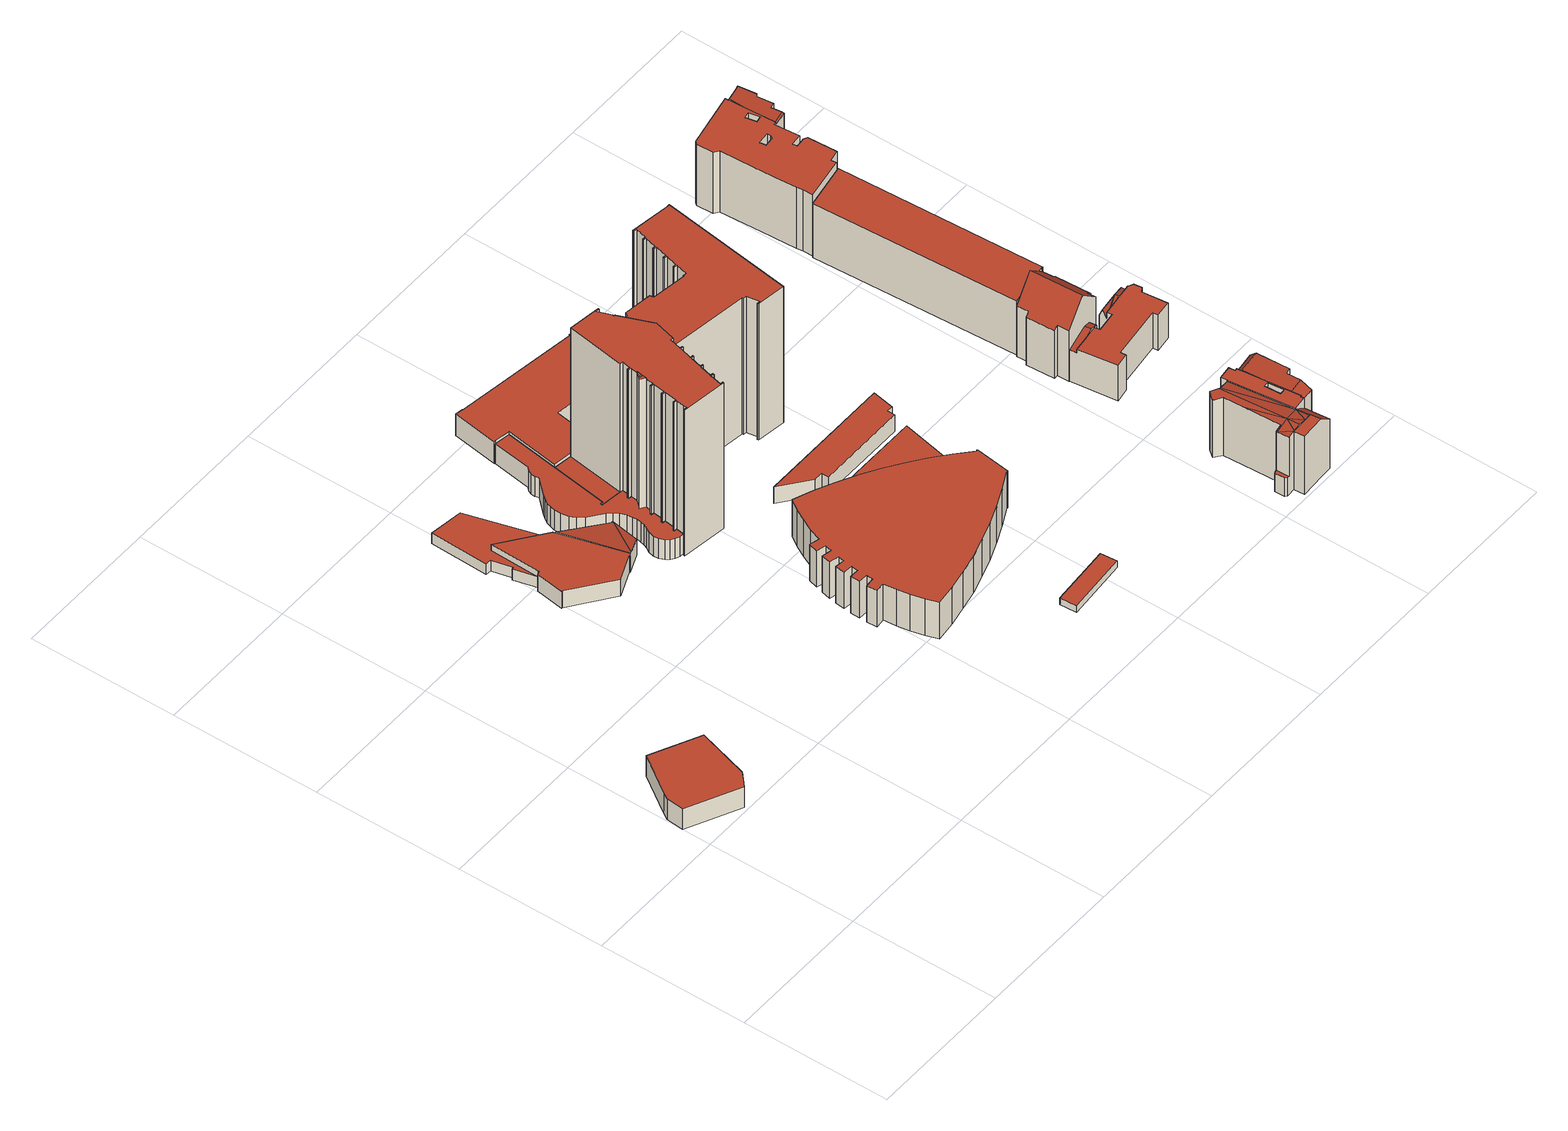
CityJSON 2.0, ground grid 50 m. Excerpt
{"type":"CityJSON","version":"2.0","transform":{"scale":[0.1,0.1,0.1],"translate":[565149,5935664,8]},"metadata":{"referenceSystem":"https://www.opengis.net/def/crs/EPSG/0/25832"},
"CityObjects":{
"building1":{"type":"Building","attributes":{"Gemeindeschluessel":"02000000","Geometrietyp2DReferenz":"3000","function":"31001_3020","roofType":"1000","measuredHeight":8.18,"storeysAboveGround":1},"geometry":[{"type":"MultiSurface","lod":"2","boundaries":[[[0,1,2,3]],[[0,4,5,1]],[[4,6,7,5]],[[7,6,8,9]],[[10,9,8,11]],[[12,10,11,13]],[[2,12,13,3]],[[4,0,3,13,11,8,6]],[[1,5,7,9,10,12,2]]],"semantics":{"surfaces":[{"type":"WallSurface"},{"type":"GroundSurface"},{"type":"RoofSurface"}],"values":[0,0,0,0,0,0,0,1,2]}}]},
"building2":{"type":"Building","attributes":{"Gemeindeschluessel":"02000000","Geometrietyp2DReferenz":"3000","function":"31001_3020","roofType":"1000","measuredHeight":6.92,"storeysAboveGround":1},"geometry":[{"type":"MultiSurface","lod":"2","boundaries":[[[14,15,16,17,18,19]],[[20,16,15]],[[21,22,23,24]],[[24,23,25,26]],[[27,28,29,30]],[[31,32,33,34]],[[34,33,35,36]],[[37,18,17,38]],[[38,17,16,39]],[[40,14,19,41]],[[42,43,44,45]],[[46,47,48,49]],[[49,48,43,42]],[[50,31,34,36,46,49,42,45,51,21,24,26,52,53,54,55,37,38,39]],[[25,23,22,56,27,30,57,58,59]],[[35,33,32,40,41,60,29,28,61,62,44,43,48,47]],[[59,58,53,52]],[[56,22,21,51,62,61]],[[35,47,46,36]],[[31,50,20,15,14,40,32]],[[50,39,16,20]],[[37,55,60,41,19,18]],[[55,54,57,30,29,60]],[[61,28,27,56]],[[44,62,51,45]],[[58,57,54,53]],[[25,59,52,26]]],"semantics":{"surfaces":[{"type":"RoofSurface"},{"type":"WallSurface"},{"type":"GroundSurface"}],"values":[0,0,1,1,1,1,1,1,1,1,1,1,1,2,0,0,1,1,1,1,1,1,1,1,1,1,1]}}]},
"building3":{"type":"Building","attributes":{"Gemeindeschluessel":"02000000","Geometrietyp2DReferenz":"3000","function":"31001_3020","roofType":"1000","measuredHeight":59,"storeysAboveGround":1},"geometry":[{"type":"MultiSurface","lod":"2","boundaries":[[[63,64,65,66,67,68,69]],[[70,71,72,73]],[[73,72,74,75]],[[75,74,76,77]],[[77,76,78,79]],[[80,81,82,83]],[[84,85,86,87]],[[87,86,88,89]],[[90,91,92,93]],[[94,95,96,97]],[[97,96,98,99]],[[100,101,102,103]],[[103,102,104,105]],[[105,104,106,107]],[[107,106,108,109]],[[110,69,68,111]],[[112,67,66,113]],[[113,66,65,114]],[[114,65,64,115]],[[116,63,69,110]],[[117,118,119,120]],[[121,122,123,124]],[[124,123,125,126]],[[126,125,127,128]],[[128,127,129,130]],[[131,132,133,134]],[[134,133,135,136]],[[136,135,137,138]],[[139,140,141,142]],[[142,141,143,144]],[[144,143,145,146]],[[146,145,147,148]],[[148,147,149,150]],[[150,149,151,152]],[[152,151,153,154]],[[154,153,155,156]],[[156,155,157,158]],[[158,157,159,160]],[[160,159,161,162]],[[162,161,163,164]],[[164,163,165,166]],[[166,165,167,168]],[[168,167,169,170]],[[170,169,171,172]],[[172,171,173,174]],[[174,173,132,131]],[[175,176,177,178]],[[179,180,85,84]],[[112,113,114,115,139,142,144,146,148,150,152,154,156,158,160,162,164,166,168,170,172,174,131,134,136,138,94,97,99,175,178,90,93,80,83,117,120,70,73,75,77,79,181,121,124,126,128,130,179,84,87,89,100,103,105,107,109]],[[82,81,92,91,177,176,98,96,95,137,135,133,132,173,171,169,167,165,163,161,159,157,155,153,151,149,147,145,143,141,140,116,110,111,108,106,104,102,101,88,86,85,180,129,127,125,123,122,182,78,76,74,72,71,119,118]],[[82,118,117,83]],[[92,81,80,93]],[[139,115,64,63,116,140]],[[112,109,108,111,68,67]],[[98,176,175,99]],[[137,95,94,138]],[[129,180,179,130]],[[177,91,90,178]],[[88,101,100,89]],[[182,122,121,181]],[[78,182,181,79]],[[119,71,70,120]]],"semantics":{"surfaces":[{"type":"RoofSurface"},{"type":"WallSurface"},{"type":"GroundSurface"}],"values":[0,1,1,1,1,1,1,1,1,1,1,1,1,1,1,1,1,1,1,1,1,1,1,1,1,1,1,1,1,1,1,1,1,1,1,1,1,1,1,1,1,1,1,1,1,1,1,1,2,0,1,1,1,1,1,1,1,1,1,1,1,1]}}]},
"building4":{"type":"Building","attributes":{"name":"Auditorium maximum","Gemeindeschluessel":"02000000","Geometrietyp2DReferenz":"3000","function":"31001_3020","roofType":"1000","measuredHeight":14.4,"storeysAboveGround":3},"geometry":[{"type":"MultiSurface","lod":"2","boundaries":[[[183,184,185,186,187,188,189,190,191,192,193,194,195,196,197,198,199,200,201,202,203,204,205,206,207,208,209,210,211,212,213,214,215,216,217,218,219,220,221,222,223,224,225,226,227,228,229,230]],[[231,232,233,234,235,236,237,238,239,240,241,242,243,244,245,246,247,248,249,250,251,252,253,254,255,256,257,258,259,260,261,262,263,264,265,266,267,268,269,270,271,272,273,274,275,276,277,278]],[[278,277,184,183]],[[277,276,185,184]],[[276,275,186,185]],[[275,274,187,186]],[[274,273,188,187]],[[273,272,189,188]],[[272,271,190,189]],[[271,270,191,190]],[[270,269,192,191]],[[269,268,193,192]],[[268,267,194,193]],[[267,266,195,194]],[[266,265,196,195]],[[265,264,197,196]],[[264,263,198,197]],[[263,262,199,198]],[[262,261,200,199]],[[261,260,201,200]],[[260,259,202,201]],[[259,258,203,202]],[[258,257,204,203]],[[257,256,205,204]],[[256,255,206,205]],[[255,254,207,206]],[[254,253,208,207]],[[253,252,209,208]],[[252,251,210,209]],[[251,250,211,210]],[[250,249,212,211]],[[249,248,213,212]],[[248,247,214,213]],[[247,246,215,214]],[[246,245,216,215]],[[245,244,217,216]],[[244,243,218,217]],[[243,242,219,218]],[[242,241,220,219]],[[241,240,221,220]],[[240,239,222,221]],[[239,238,223,222]],[[238,237,224,223]],[[237,236,225,224]],[[236,235,226,225]],[[235,234,227,226]],[[234,233,228,227]],[[233,232,229,228]],[[232,231,230,229]],[[231,278,183,230]]],"semantics":{"surfaces":[{"type":"GroundSurface"},{"type":"RoofSurface"},{"type":"WallSurface"}],"values":[0,1,2,2,2,2,2,2,2,2,2,2,2,2,2,2,2,2,2,2,2,2,2,2,2,2,2,2,2,2,2,2,2,2,2,2,2,2,2,2,2,2,2,2,2,2,2,2,2,2]}}]},
"building5":{"type":"Building","attributes":{"Gemeindeschluessel":"02000000","Geometrietyp2DReferenz":"3000","function":"31001_2460","roofType":"1000","measuredHeight":2.51,"storeysAboveGround":1},"geometry":[{"type":"MultiSurface","lod":"2","boundaries":[[[279,280,281,282]],[[283,284,285,286]],[[283,282,281,284]],[[284,281,280,285]],[[285,280,279,286]],[[286,279,282,283]]],"semantics":{"surfaces":[{"type":"RoofSurface"},{"type":"GroundSurface"},{"type":"WallSurface"}],"values":[0,1,2,2,2,2]}}]},
"building6":{"type":"Building","attributes":{"name":"Fakultät für Geisteswissenschaften","Gemeindeschluessel":"02000000","Geometrietyp2DReferenz":"3000","function":"31001_3020","roofType":"1000","measuredHeight":57.74,"storeysAboveGround":15},"geometry":[{"type":"MultiSurface","lod":"2","boundaries":[[[287,88,86,288]],[[288,86,85,289]],[[290,291,292,293]],[[293,292,294,295]],[[295,294,296,297]],[[297,296,298,299]],[[299,298,300,301]],[[301,300,302,303]],[[303,302,304,305]],[[305,304,306,307]],[[307,306,308,309]],[[309,308,310,311]],[[311,310,312,313]],[[313,312,314,315]],[[315,314,316,317]],[[317,316,318,319]],[[319,318,320,321]],[[322,323,324,325]],[[325,324,326,327]],[[327,326,328,329]],[[329,328,330,331]],[[331,330,332,333]],[[333,332,334,335]],[[335,334,336,337]],[[337,336,338,339]],[[339,338,340,341]],[[341,340,342,343]],[[343,342,344,345]],[[345,344,346,347]],[[347,346,348,349]],[[349,348,350,351]],[[351,350,291,290]],[[352,353,354,355]],[[355,354,356,357]],[[358,359,360,361]],[[361,360,362,363]],[[363,362,364,365]],[[366,367,353,352]],[[368,369,370,371]],[[371,370,372,373]],[[374,375,376,377]],[[377,376,378,379]],[[380,381,369,368]],[[382,383,384,385]],[[386,387,388,389]],[[390,391,392,393]],[[394,395,396,397]],[[398,399,400,401]],[[401,400,402,403]],[[404,405,406,407]],[[407,406,408,409]],[[410,411,412,413]],[[413,412,414,415]],[[416,417,411,410]],[[418,419,420,421]],[[421,420,422,423]],[[423,422,424,425]],[[425,424,426,427]],[[427,426,428,429]],[[429,428,430,431]],[[431,430,432,433]],[[433,432,434,435]],[[435,434,436,437]],[[437,436,438,439]],[[440,441,442,443]],[[443,442,444,445]],[[445,444,446,447]],[[447,446,448,449]],[[450,451,419,418]],[[452,453,454,455]],[[456,457,458,459]],[[460,461,457,456]],[[364,362,360,359,378,376,375,388,387,384,383,462,454,453,463,464,465,372,370,369,381,356,354,353,367,320,318,316,314,312,310,308,306,304,302,300,298,296,294,292,291,350,348,346,344,342,340,338,336,334,332,330,328,326,324,323]],[[466,467,468,463,453,452]],[[403,402,469,375,374]],[[449,448,470,471]],[[460,456,459,398,401,403,374,377,379,358,361,363,365,322,325,327,329,331,333,335,337,339,341,343,345,347,349,351,290,293,295,297,299,301,303,305,307,309,311,313,315,317,319,321,366,352,355,357,380,368,371,373,472,287,288,289,466,452,455,473,382,385,390,393,394,397,404,407,409,416,410,413,415,450,418,421,423,425,427,429,431,433,435,437,439,440,443,445,447,449,471]],[[469,402,400,399,458,457,461,470,448,446,444,442,441,438,436,434,432,430,428,426,424,422,420,419,451,414,412,411,417,408,406,405,396,395,392,391,386,389]],[[396,405,404,397]],[[470,461,460,471]],[[438,441,440,439]],[[414,451,450,415]],[[408,417,416,409]],[[458,399,398,459]],[[392,395,394,393]],[[473,455,454,462]],[[390,385,384,387,386,391]],[[382,473,462,383]],[[474,464,463,468]],[[469,389,388,375]],[[472,373,372,465]],[[358,379,378,359]],[[380,357,356,381]],[[322,365,364,323]],[[366,321,320,367]],[[287,472,465,464,474,88]],[[467,466,289,85]],[[467,85,86,88,474,468]]],"semantics":{"surfaces":[{"type":"WallSurface"},{"type":"RoofSurface"},{"type":"GroundSurface"}],"values":[0,0,0,0,0,0,0,0,0,0,0,0,0,0,0,0,0,0,0,0,0,0,0,0,0,0,0,0,0,0,0,0,0,0,0,0,0,0,0,0,0,0,0,0,0,0,0,0,0,0,0,0,0,0,0,0,0,0,0,0,0,0,0,0,0,0,0,0,0,0,0,0,1,0,0,0,2,1,0,0,0,0,0,0,0,0,0,0,0,0,0,0,0,0,0,0,0,1]}}]},
"building7":{"type":"Building","attributes":{"Gemeindeschluessel":"02000000","Geometrietyp2DReferenz":"3000","function":"31001_3023","roofType":"1000","measuredHeight":10.54,"storeysAboveGround":2},"geometry":[{"type":"MultiSurface","lod":"2","boundaries":[[[475,476,477,478]],[[479,480,481,482]],[[483,478,477,484]],[[485,486,487,488]],[[475,489,490,476]],[[491,492,493,494]],[[482,481,495]],[[495,481,480,496]],[[497,498,499,500]],[[500,499,501,502]],[[502,501,503,504]],[[504,503,505,506]],[[507,508,493,492,479,482,495,496,505,503,501,499,498,509,510,490,489,511,487,486]],[[491,494,512,513,485,488,514,483,484,515,516,497,500,502,504,506]],[[491,506,505,496,480,479,492]],[[513,512,508,507]],[[512,494,493,508]],[[497,516,509,498]],[[516,515,510,509]],[[485,513,507,486]],[[514,488,487,511]],[[483,514,511,489,475,478]],[[515,484,477,476,490,510]]],"semantics":{"surfaces":[{"type":"RoofSurface"},{"type":"WallSurface"},{"type":"GroundSurface"}],"values":[0,0,1,1,1,1,1,1,1,1,1,1,0,2,1,1,1,1,1,1,1,1,1]}}]},
"building8":{"type":"Building","attributes":{"Gemeindeschluessel":"02000000","Geometrietyp2DReferenz":"3000","function":"31001_3020","roofType":"1000","measuredHeight":8.51,"storeysAboveGround":1},"geometry":[{"type":"MultiSurface","lod":"2","boundaries":[[[517,518,519,520]],[[521,522,523,524]],[[524,523,525,526]],[[527,528,529,530]],[[531,532,533,534]],[[534,533,535,536]],[[537,538,539,540]],[[541,542,543,544]],[[544,543,545,546]],[[547,548,549,550]],[[550,549,551,552]],[[552,551,553,554]],[[554,553,555,556]],[[556,555,557,558]],[[541,544,546,559,560,527,530,561,517,520,521,524,526,531,534,536,562,537,540,547,550,552,554,556,558]],[[563,529,528,564,565,566,535,533,532,525,523,522,519,518]],[[545,543,542,557,555,553,551,549,548,539,538,567,568,569]],[[525,532,531,526]],[[529,563,561,530]],[[565,564,560,559,569,568]],[[557,542,541,558]],[[539,548,547,540]],[[545,569,559,546]],[[537,562,566,567,538]],[[535,566,562,536]],[[568,567,566,565]],[[564,528,527,560]],[[563,518,517,561]],[[519,522,521,520]]],"semantics":{"surfaces":[{"type":"WallSurface"},{"type":"GroundSurface"},{"type":"RoofSurface"}],"values":[0,0,0,0,0,0,0,0,0,0,0,0,0,0,1,2,2,0,0,0,0,0,0,0,0,0,0,0,0]}}]},
"building9":{"type":"Building","attributes":{"Gemeindeschluessel":"02000000","Geometrietyp2DReferenz":"3000","function":"31001_2460","roofType":"1000","measuredHeight":6.48,"storeysAboveGround":2},"geometry":[{"type":"MultiSurface","lod":"2","boundaries":[[[570,571,572,573,574,575,576,577]],[[578,579,580,581,582,583,584,585]],[[578,577,576,579]],[[579,576,575,580]],[[580,575,574,581]],[[581,574,573,582]],[[582,573,572,583]],[[583,572,571,584]],[[584,571,570,585]],[[585,570,577,578]]],"semantics":{"surfaces":[{"type":"RoofSurface"},{"type":"GroundSurface"},{"type":"WallSurface"}],"values":[0,1,2,2,2,2,2,2,2,2]}}]},
"building10":{"type":"Building","attributes":{"Gemeindeschluessel":"02000000","Geometrietyp2DReferenz":"3000","function":"31001_2100","roofType":"1000","measuredHeight":3.92,"storeysAboveGround":1},"geometry":[{"type":"MultiSurface","lod":"2","boundaries":[[[586,587,588]],[[589,590,591]],[[589,588,587,590]],[[590,587,586,591]],[[591,586,588,589]]],"semantics":{"surfaces":[{"type":"RoofSurface"},{"type":"GroundSurface"},{"type":"WallSurface"}],"values":[0,1,2,2,2]}}]},
"building11":{"type":"Building","attributes":{"Gemeindeschluessel":"02000000","Geometrietyp2DReferenz":"3000","function":"31001_1120","roofType":"1000","measuredHeight":23.48,"storeysAboveGround":4},"geometry":[{"type":"MultiSurface","lod":"2","boundaries":[[[592,593,594]],[[592,595,596,597,598,599,593]],[[600,597,596,601,602]],[[603,597,600]],[[604,605,603,600]],[[606,607,608,609,610,603,605]],[[611,597,603]],[[597,612,613,614,598]],[[612,615,613]],[[609,612,597]],[[611,609,597]],[[616,617,618,619,620,621]],[[622,612,609]],[[623,624,625,626,627]],[[628,629,630,631,632,625,624]],[[633,634,630,629]],[[635,636,637,638]],[[609,608,639,622]],[[639,608,607,640]],[[641,621,620,642]],[[642,620,619,643]],[[643,619,618,644]],[[616,645,646,617]],[[627,647,623]],[[648,649,650,651]],[[652,653,654,655]],[[656,657,653,652]],[[658,659,657,656]],[[655,654,659,658]],[[660,632,631,661]],[[662,663,664,665]],[[661,666,667,668,669,670,671,672,673,674,675,676,635,638,662,665,677,678,679,680,681,682,683,684,685,686,687,688,689,690,641,642,643,644,691,692,693,694,695,660],[652,655,658,656]],[[614,613,615,696,697,689,688,687,686]],[[649,648,698,699,672,671,670,669,700]],[[630,634,667,666,661,631]],[[701,628,624,623]],[[632,660,695,694,626,625]],[[612,622,639,651,650,696,615]],[[669,668,667,634,633,702,700]],[[703,702,633,629,628]],[[704,647,627,626,694,693,692]],[[690,689,697,645,616,621,641]],[[704,692,691,644,618,617,646]],[[610,609,611,603]],[[674,673,672,699,640,607,606]],[[674,606,605,675]],[[705,706,604,600,602,707]],[[664,707,602,601,678,677,665]],[[679,678,601,596,595,680]],[[598,614,686,685,684,599]],[[681,680,595,592,594,682]],[[594,593,599,684,683,682]],[[638,637,663,662]],[[706,636,635,676,675,605,604]],[[639,640,699,698,648,651]],[[637,636,706,705,707,664,663]],[[697,696,650,649,700,702,703,628,701,623,647,704,646,645],[654,653,657,659]]],"semantics":{"surfaces":[{"type":"RoofSurface"},{"type":"WallSurface"},{"type":"GroundSurface"}],"values":[0,0,0,0,0,0,0,0,0,0,0,0,0,0,0,0,1,1,1,1,1,1,1,1,1,1,1,1,1,1,1,2,1,1,1,1,1,1,1,1,1,1,1,1,1,1,1,1,1,1,1,1,1,1,0,0,0]}}]},
"building12":{"type":"Building","attributes":{"Gemeindeschluessel":"02000000","Geometrietyp2DReferenz":"3000","function":"31001_1010","roofType":"3100","measuredHeight":27.25,"storeysAboveGround":5},"geometry":[{"type":"MultiSurface","lod":"2","boundaries":[[[708,709,710,711,712,713,714,715]],[[716,715,714,717]],[[717,714,713,718]],[[719,710,709,720]],[[720,709,708,721]],[[721,708,715,716]],[[722,723,724,725]],[[725,724,726,727]],[[727,726,728,729]],[[729,728,730,731]],[[732,733,711,710,719]],[[732,719,720,721,716,717,718,722,725,727,729,731]],[[733,732,731,730]],[[722,718,713,712,723]],[[733,730,728,726,724,723,712,711]]],"semantics":{"surfaces":[{"type":"RoofSurface"},{"type":"WallSurface"},{"type":"GroundSurface"}],"values":[0,1,1,1,1,1,1,1,1,1,1,2,1,1,0]}}]},
"building13":{"type":"Building","attributes":{"Gemeindeschluessel":"02000000","Geometrietyp2DReferenz":"3000","function":"31001_1120","roofType":"1000","measuredHeight":14.57,"storeysAboveGround":2},"geometry":[{"type":"MultiSurface","lod":"2","boundaries":[[[734,735,736,737,738]],[[736,739,740,737]],[[741,742,743,744,745]],[[746,747,742,741]],[[748,749,742,746]],[[749,750,751,743,742]],[[734,752,735]],[[753,754,755,756]],[[756,755,757,758]],[[759,760,761,762]],[[762,761,763,764]],[[765,745,744,766]],[[747,746,742]],[[746,767,748]],[[750,768,751]],[[769,770,771,772]],[[772,771,773,774]],[[774,773,775,776]],[[776,775,777,778]],[[778,777,779,780]],[[780,779,781,782]],[[759,762,764,783,784,753,756,758,785,765,766,769,772,774,776,778,780,782]],[[769,766,744,743,751,768,770]],[[765,785,786,767,746,741,745]],[[750,749,748]],[[760,759,782,781]],[[786,785,758,757]],[[753,784,740,739,754]],[[783,764,763,752,734,738]],[[739,736,735]],[[784,783,738,737,740]],[[735,752,763,761,760,781,779,777,775,773,771,770,768,750,748,767,786,757,755,754,739]]],"semantics":{"surfaces":[{"type":"RoofSurface"},{"type":"WallSurface"},{"type":"GroundSurface"}],"values":[0,0,0,0,0,0,1,1,1,1,1,1,1,1,1,1,1,1,1,1,1,2,1,1,1,1,1,1,1,1,1,0]}}]},
"building14":{"type":"Building","attributes":{"Gemeindeschluessel":"02000000","Geometrietyp2DReferenz":"3000","function":"31001_3020","roofType":"1000","measuredHeight":21.4,"storeysAboveGround":5},"geometry":[{"type":"MultiSurface","lod":"2","boundaries":[[[787,788,789,790]],[[790,789,791,792]],[[793,791,789,788,794,795]],[[796,797,798,787,790,792]],[[798,797,795,794]],[[787,798,794,788]],[[797,796,793,795]],[[796,792,791,793]]],"semantics":{"surfaces":[{"type":"WallSurface"},{"type":"RoofSurface"},{"type":"GroundSurface"}],"values":[0,0,1,2,0,0,0,0]}}]},
"building15":{"type":"Building","attributes":{"Gemeindeschluessel":"02000000","Geometrietyp2DReferenz":"3000","function":"31001_1120","roofType":"1000","measuredHeight":24.65,"storeysAboveGround":5},"geometry":[{"type":"MultiSurface","lod":"2","boundaries":[[[799,800,801,802]],[[803,804,805,806]],[[807,808,809]],[[810,811,812,813]],[[813,812,804,803]],[[814,815,816,817]],[[818,819,815,814]],[[820,821,819,818]],[[822,823,821,820]],[[817,816,823,822]],[[824,825,826,827]],[[828,829,825,824]],[[830,831,829,828]],[[827,826,831,830]],[[832,833,834,835]],[[836,837,838,839]],[[840,841,842,843]],[[843,842,844,845]],[[845,844,846,847]],[[847,846,848,849]],[[850,851,852,853]],[[853,852,854,855]],[[856,857,858,859]],[[860,861,862,863]],[[863,862,864,865]],[[866,867,868,849,848,869,870,871,811,810]],[[872,873,856,859,874,840,843,845,847,849,868,867,866,810,813,803,806,875,876,877,878,879,850,853,855,880,881,882,883,884,832,835,885,886,887,888,889,890,891,860,863,865],[824,827,830,828],[814,817,822,820,818]],[[812,811,871,870,869,848,846,844,842,841,838,837,892,893,894,834,833,895,896,897,898,899,900,809,808,805,804],[815,819,821,823,816],[825,829,831,826]],[[839,858,857,901,902,864,862,861,903,904,905,836]],[[805,808,807,906,907,877,876,875,806]],[[905,904,903,861,860,891,890,889]],[[856,873,872,865,864,902,901,857]],[[908,879,878,877,907,909]],[[801,800,881,880,855,854]],[[850,879,908,851]],[[900,899,910,809]],[[840,874,859,858,839,838,841]],[[837,836,905,889,888,887,892]],[[894,893,892,887,886,885]],[[894,885,835,834]],[[895,833,832,884,883,896]],[[883,882,881,800,799,897,896]],[[898,897,799,802,899]],[[899,802,801,854,852,851,908,909,911,910]],[[809,910,911,909,907,906,807]]],"semantics":{"surfaces":[{"type":"RoofSurface"},{"type":"WallSurface"},{"type":"GroundSurface"}],"values":[0,1,1,1,1,1,1,1,1,1,1,1,1,1,1,1,1,1,1,1,1,1,1,1,1,1,2,0,0,1,1,1,1,1,1,1,1,1,1,1,1,1,1,0,0]}}]}
},
"vertices":[
[176,513,7],[176,513,88],[2,598,88],[2,598,7],[219,554,7],[219,554,88],[271,727,7],[271,727,88],[108,806,7],[108,806,88],[23,679,88],[23,679,7],[8,657,88],[8,657,7],
[701,1310,109],[702,1310,109],[774,1428,103],[770,1429,103],[770,1427,103],[639,1527,109],[758,1333,103],[471,1551,40],[471,1551,82],[479,1553,82],[479,1553,40],[462,1619,82],[462,1619,40],[494,1643,82],[494,1643,106],[636,1535,106],[636,1535,82],[692,1306,40],[692,1306,106],[691,1308,106],[691,1308,40],[603,1271,106],[603,1271,40],[770,1427,40],[770,1429,40],[774,1428,40],[701,1310,106],[639,1527,106],[464,1373,40],[464,1373,106],[479,1467,106],[479,1467,40],[467,1374,40],[467,1374,106],[467,1372,106],[467,1372,40],[758,1333,40],[491,1472,40],[444,1622,40],[448,1816,40],[560,1801,40],[638,1528,40],[490,1475,82],[560,1801,82],[448,1816,82],[444,1622,82],[638,1528,106],[490,1475,106],[491,1472,106],
[884,1395,604],[886,1409,604],[876,1410,604],[877,1415,604],[887,1414,604],[889,1431,604],[868,1407,604],[719,1592,14],[719,1592,92],[723,1608,92],[723,1608,14],[729,1624,92],[729,1624,14],[737,1638,92],[737,1638,14],[747,1651,92],[747,1651,14],[748,1506,14],[748,1506,92],[734,1524,92],[734,1524,14],[826,1503,14],[826,1503,92],[818,1504,92],[818,1504,14],[817,1498,92],[817,1498,14],[808,1454,14],[808,1454,92],[796,1469,92],[796,1469,14],[828,1371,14],[828,1371,92],[830,1386,92],[830,1386,14],[829,1401,92],[829,1401,14],[897,1487,14],[897,1487,92],[893,1459,92],[893,1459,14],[883,1460,92],[883,1460,14],[882,1455,92],[882,1455,14],[892,1453,92],[892,1453,14],[868,1407,92],[889,1431,92],[887,1414,14],[877,1415,14],[876,1410,14],[886,1409,14],[884,1395,92],[724,1546,14],[724,1546,92],[719,1569,92],[719,1569,14],[791,1715,14],[791,1715,92],[792,1729,92],[792,1729,14],[798,1742,92],[798,1742,14],[808,1751,92],[808,1751,14],[827,1881,92],[827,1881,14],[804,1310,14],[804,1310,92],[809,1327,92],[809,1327,14],[818,1343,92],[818,1343,14],[824,1356,92],[824,1356,14],[880,1369,14],[880,1369,92],[870,1371,92],[870,1371,14],[869,1365,92],[869,1365,14],[879,1364,92],[879,1364,14],[874,1326,92],[874,1326,14],[864,1327,92],[864,1327,14],[863,1321,92],[863,1321,14],[873,1320,92],[873,1320,14],[867,1279,92],[867,1279,14],[858,1280,92],[858,1280,14],[857,1276,92],[857,1276,14],[867,1275,92],[867,1275,14],[863,1248,92],[863,1248,14],[848,1249,92],[848,1249,14],[834,1255,92],[834,1255,14],[822,1263,92],[822,1263,14],[813,1275,92],[813,1275,14],[806,1292,92],[806,1292,14],[826,1420,14],[826,1420,92],[819,1438,92],[819,1438,14],[880,1873,14],[880,1873,92],[795,1702,14],[795,1702,92],
[987,799,31],[956,806,31],[963,837,31],[994,830,31],[1000,853,31],[969,862,31],[978,893,31],[1010,884,31],[1025,925,31],[1043,964,31],[1064,1002,31],[1088,1038,31],[1152,1013,31],[1215,983,31],[1276,951,31],[1336,915,31],[1393,876,31],[1449,835,31],[1502,790,31],[1552,743,31],[1555,745,31],[1557,743,31],[1542,627,31],[1539,625,31],[1537,627,31],[1476,596,31],[1413,567,31],[1349,542,31],[1284,520,31],[1218,501,31],[1151,486,31],[1083,473,31],[1015,465,31],[1001,506,31],[990,549,31],[983,592,31],[978,636,31],[947,633,31],[944,667,31],[976,670,31],[976,692,31],[945,693,31],[946,725,31],[977,724,31],[979,746,31],[948,750,31],[952,782,31],[983,778,31],[983,778,175],[952,782,175],[948,750,175],[979,746,175],[977,724,175],[946,725,175],[945,693,175],[976,692,175],[976,670,175],[944,667,175],[947,633,175],[978,636,175],[983,592,175],[990,549,175],[1001,506,175],[1015,465,175],[1083,473,175],[1151,486,175],[1218,501,175],[1284,520,175],[1349,542,175],[1413,567,175],[1476,596,175],[1537,627,175],[1539,625,175],[1542,627,175],[1557,743,175],[1555,745,175],[1552,743,175],[1502,790,175],[1449,835,175],[1393,876,175],[1336,915,175],[1276,951,175],[1215,983,175],[1152,1013,175],[1088,1038,175],[1064,1002,175],[1043,964,175],[1025,925,175],[1010,884,175],[978,893,175],[969,862,175],[1000,853,175],[994,830,175],[963,837,175],[956,806,175],[987,799,175],
[1347,237,34],[1556,253,34],[1551,309,34],[1343,293,34],[1343,293,9],[1551,309,9],[1556,253,9],[1347,237,9],
[817,1498,23],[818,1504,23],[826,1503,23],[851,1234,23],[851,1234,600],[852,1239,600],[852,1239,23],[862,1237,600],[862,1237,23],[863,1248,600],[863,1248,23],[867,1275,600],[867,1275,23],[857,1276,600],[857,1276,23],[858,1280,600],[858,1280,23],[867,1279,600],[867,1279,23],[873,1320,600],[873,1320,23],[863,1321,600],[863,1321,23],[864,1327,600],[864,1327,23],[874,1326,600],[874,1326,23],[879,1364,600],[879,1364,23],[869,1365,600],[869,1365,23],[870,1371,600],[870,1371,23],[880,1369,600],[880,1369,23],[1026,1348,23],[1026,1348,600],[1035,1347,600],[1035,1347,23],[1034,1342,600],[1034,1342,23],[1025,1343,600],[1025,1343,23],[1016,1306,600],[1016,1306,23],[1025,1304,600],[1025,1304,23],[1023,1300,600],[1023,1300,23],[1014,1301,600],[1014,1301,23],[1004,1261,600],[1004,1261,23],[1013,1260,600],[1013,1260,23],[1013,1255,600],[1013,1255,23],[1003,1257,600],[1003,1257,23],[994,1218,600],[994,1218,23],[1003,1217,600],[1003,1217,23],[1002,1212,600],[1002,1212,23],[876,1410,23],[876,1410,600],[877,1415,600],[877,1415,23],[887,1414,600],[887,1414,23],[1038,1394,23],[1038,1394,600],[1047,1392,600],[1047,1392,23],[1046,1388,600],[1046,1388,23],[1037,1389,600],[1037,1389,23],[886,1409,23],[886,1409,600],[882,1455,23],[882,1455,600],[883,1460,600],[883,1460,23],[893,1459,600],[893,1459,23],[1058,1436,23],[1058,1436,600],[1057,1431,600],[1057,1431,23],[1048,1433,600],[1048,1433,23],[892,1453,23],[892,1453,600],[1028,1622,23],[1028,1622,600],[1028,1617,600],[1028,1617,23],[1031,1616,562],[1031,1616,600],[1076,1505,600],[1076,1505,562],[1079,1610,23],[1079,1610,562],[1086,1621,562],[1086,1621,23],[1181,1608,23],[1181,1608,562],[1184,1595,562],[1184,1595,23],[1341,1391,23],[1341,1391,562],[1330,1392,562],[1330,1392,23],[1329,1397,562],[1329,1397,23],[1300,1578,23],[1300,1578,562],[1301,1582,562],[1301,1582,23],[1312,1580,562],[1312,1580,23],[1311,1621,23],[1311,1621,562],[1312,1626,562],[1312,1626,23],[1323,1625,562],[1323,1625,23],[1322,1619,23],[1322,1619,562],[1322,1665,23],[1322,1665,562],[1324,1670,562],[1324,1670,23],[1334,1668,562],[1334,1668,23],[1344,1708,562],[1344,1708,23],[1334,1709,562],[1334,1709,23],[1335,1714,562],[1335,1714,23],[1345,1713,562],[1345,1713,23],[1355,1752,562],[1355,1752,23],[1345,1753,562],[1345,1753,23],[1346,1758,562],[1346,1758,23],[1357,1757,562],[1357,1757,23],[1366,1795,23],[1366,1795,562],[1356,1796,562],[1356,1796,23],[1357,1801,562],[1357,1801,23],[1488,1782,562],[1488,1782,23],[1499,1781,562],[1499,1781,23],[1333,1663,23],[1333,1663,562],[1023,1669,23],[1023,1669,600],[1022,1664,600],[1022,1664,23],[1337,1350,23],[1337,1350,562],[1348,1349,562],[1348,1349,23],[1338,1346,23],[1338,1346,562],[1011,1666,600],[915,1684,600],[887,1488,600],[897,1487,600],[854,1693,23],[854,1693,92],[915,1684,92],[1058,1436,562],[1435,1332,562],[1435,1332,23],[897,1487,23],[1011,1666,23],[887,1488,92],
[1049,1721,89],[1054,1754,89],[1013,1760,89],[1008,1727,89],[1302,1683,129],[1311,1718,135],[1240,1728,135],[1231,1693,129],[1008,1727,29],[1013,1760,29],[1195,1624,29],[1195,1624,129],[1039,1646,129],[1039,1646,29],[1049,1721,129],[1054,1754,129],[1283,1611,29],[1283,1611,129],[1219,1620,129],[1219,1620,29],[1240,1728,129],[1311,1718,129],[1273,1758,29],[1273,1758,129],[1275,1773,129],[1275,1773,29],[1308,1768,129],[1308,1768,29],[1306,1753,129],[1306,1753,29],[1319,1751,129],[1319,1751,29],[1191,1594,129],[1215,1590,129],[1059,1788,129],[1055,1754,129],[1050,1721,129],[1215,1590,29],[1191,1594,29],[1050,1721,29],[1055,1754,29],[1059,1788,29],
[827,1881,19],[827,1881,104],[822,1881,104],[822,1881,19],[844,2032,19],[844,2032,104],[869,2029,104],[869,2029,19],[869,2027,104],[869,2027,19],[1000,1672,19],[1000,1672,104],[854,1693,104],[854,1693,19],[1284,1966,19],[1284,1966,104],[1285,1969,104],[1285,1969,19],[1292,1968,104],[1292,1968,19],[1316,1876,19],[1316,1876,90],[1315,1868,90],[1315,1868,19],[1357,1801,19],[1357,1801,90],[1356,1796,90],[1356,1796,19],[1366,1795,90],[1366,1795,19],[1463,1847,19],[1463,1847,90],[1464,1856,90],[1464,1856,19],[1499,1851,90],[1499,1851,19],[1495,1827,90],[1495,1827,19],[1494,1827,90],[1494,1827,19],[1488,1782,90],[1488,1782,19],[1358,1761,19],[1020,1809,19],[880,1873,19],[1280,1881,19],[880,1873,104],[1020,1809,104],[1265,1774,104],[1280,1881,104],[1280,1881,90],[1265,1774,90],[1358,1761,90],
[1247,1078,103],[1278,1078,103],[1278,1055,103],[1584,1055,103],[1584,1079,103],[1604,1079,103],[1618,1153,103],[1153,1152,103],[1153,1152,38],[1618,1153,38],[1604,1079,38],[1584,1079,38],[1584,1055,38],[1278,1055,38],[1278,1078,38],[1247,1078,38],
[1554,840,76],[1591,1019,76],[1324,1019,76],[1324,1019,37],[1591,1019,37],[1554,840,37],
[2057,290,249],[2054,299,248],[2051,295,248],[2075,276,252],[2079,209,252],[2113,83,256],[2093,305,256],[2071,321,252],[2062,77,248],[2086,82,252],[2062,80,248],[2090,38,252],[2064,37,248],[2088,38,252],[2090,2,252],[2173,7,252],[2169,42,252],[2143,41,252],[2117,39,252],[2117,39,256],[2163,89,248],[2098,304,255],[2095,303,256],[2136,308,248],[2134,330,95],[2178,335,95],[2178,341,95],[2171,346,95],[2138,342,95],[2134,335,95],[2169,42,248],[2190,302,252],[2190,297,257],[2266,306,257],[2263,324,240],[2188,315,240],[2200,220,252],[2209,141,247],[2265,148,247],[2260,194,250],[2279,197,250],[2213,107,226],[2269,114,226],[2058,37,22],[2058,37,94],[2051,43,94],[2051,43,22],[2169,42,251],[2173,7,251],[2134,335,22],[2138,342,22],[2171,346,22],[2178,341,22],[2134,330,252],[2178,335,252],[2188,315,252],[2210,95,213],[2210,95,252],[2163,89,252],[2163,89,251],[2196,212,22],[2196,212,252],[2181,211,252],[2181,211,22],[2202,159,22],[2202,159,252],[2184,158,22],[2184,158,252],[2279,197,22],[2260,194,22],[2050,76,22],[2050,76,94],[2056,80,94],[2056,80,22],[2265,148,22],[2269,114,22],[2213,107,22],[2209,106,22],[2210,95,22],[2213,45,22],[2215,9,22],[2173,7,22],[2090,2,22],[2088,38,22],[2064,37,22],[2062,80,22],[2086,82,22],[2079,209,22],[2075,276,22],[2057,290,22],[2051,295,22],[2054,299,22],[2071,321,22],[2093,305,22],[2095,303,22],[2098,304,22],[2136,308,22],[2137,309,22],[2134,330,22],[2178,335,22],[2181,314,22],[2188,315,22],[2263,324,22],[2266,306,22],[2136,308,252],[2137,309,252],[2213,45,216],[2215,9,218],[2209,106,252],[2190,297,252],[2213,107,252],[2209,141,252],[2181,314,252],[2062,77,94],[2064,37,94],[2062,80,94],
[2030,833,212],[2043,834,225],[2045,793,225],[2121,803,298],[2111,981,298],[2035,970,225],[2037,930,225],[2024,929,212],[2024,929,25],[2037,930,25],[2035,970,25],[2045,793,25],[2043,834,25],[2030,833,25],[2183,993,25],[2183,993,229],[2185,960,229],[2185,960,25],[2202,961,212],[2202,961,25],[2209,842,212],[2209,842,25],[2192,841,229],[2192,841,25],[2193,812,25],[2193,812,229],
[2048,769,151],[2106,776,165],[2131,779,172],[2127,804,172],[2045,793,151],[2156,783,165],[2153,807,165],[2212,803,170],[2279,812,170],[2331,828,147],[2331,830,142],[2211,815,141],[2214,790,141],[2214,790,140],[2270,798,165],[2281,799,170],[2292,801,165],[2333,806,147],[2048,769,165],[2156,782,26],[2156,782,165],[2147,781,165],[2147,781,26],[2150,764,165],[2150,764,26],[2112,664,26],[2112,664,165],[2114,645,165],[2114,645,26],[2066,638,165],[2066,638,26],[2211,815,26],[2331,830,26],[2214,790,165],[2333,806,165],[2334,805,26],[2334,805,165],[2348,798,165],[2348,798,26],[2352,771,165],[2352,771,26],[2338,761,165],[2338,761,26],[2347,676,165],[2347,676,26],[2292,669,165],[2292,669,26],[2290,687,165],[2290,687,26],[2045,793,26],[2153,807,26],[2216,773,26],[2216,773,165],
[2185,994,31],[2185,994,245],[2185,993,245],[2185,993,31],[2183,993,245],[2183,993,31],[2035,970,245],[2149,1682,245],[1996,1655,245],[2035,970,31],[1996,1655,31],[2149,1682,31],
[2161,1911,265],[2213,1921,265],[2212,1926,269],[2161,1916,269],[1958,2033,37],[1958,2033,278],[1965,2043,278],[1965,2043,37],[2151,2080,250],[2151,2080,278],[2152,2069,278],[1977,1967,37],[1977,1967,278],[1961,1977,278],[1961,1977,37],[2110,1902,37],[2110,1902,278],[2071,1898,278],[2071,1898,37],[2111,1891,37],[2111,1891,278],[2105,1881,37],[2105,1881,278],[2074,1878,37],[2074,1878,278],[2145,1994,37],[2145,1994,278],[2125,1990,278],[2125,1990,37],[2152,1958,37],[2152,1958,278],[2132,1954,37],[2132,1954,278],[2160,1825,37],[2160,1825,278],[2122,1821,278],[2122,1821,37],[2168,1804,65],[2168,1804,278],[2174,1704,278],[2174,1704,65],[2136,1697,37],[2136,1697,278],[2139,1680,278],[2139,1680,37],[1996,1655,278],[1996,1655,37],[1995,1688,278],[1995,1688,37],[1992,1709,278],[1992,1709,37],[2212,2015,37],[2212,2015,277],[2222,1963,272],[2222,1963,37],[2205,1959,272],[2205,1959,37],[2195,1689,37],[2195,1689,65],[2192,1707,65],[2192,1707,37],[2269,1796,37],[2269,1796,65],[2281,1789,65],[2281,1789,37],[2290,1705,65],[2290,1705,37],[1983,1856,37],[1987,1792,37],[1987,1782,37],[1987,1782,278],[1987,1792,278],[1983,1856,278],[2282,1704,37],[2274,1703,37],[2174,1704,37],[2151,2080,37],[2197,2089,37],[2205,2090,37],[2207,2078,37],[2219,2021,37],[2212,1926,37],[2213,1921,37],[2161,1911,37],[2152,1909,37],[2153,1890,37],[2123,1806,37],[2131,1807,37],[2155,1809,37],[2168,1804,37],[2202,1789,37],[2256,1795,37],[2264,1796,37],[2155,1809,278],[2131,1807,278],[2123,1806,278],[2153,1890,278],[2152,1909,278],[2161,1911,278],[2161,1916,278],[2155,2012,278],[2152,2067,278],[2274,1703,65],[2282,1704,65],[2264,1796,65],[2256,1795,65],[2202,1789,65],[2197,2089,250],[2205,2090,250],[2219,2021,278],[2207,2078,283],[2152,2067,283],[2200,2076,283]
]}
